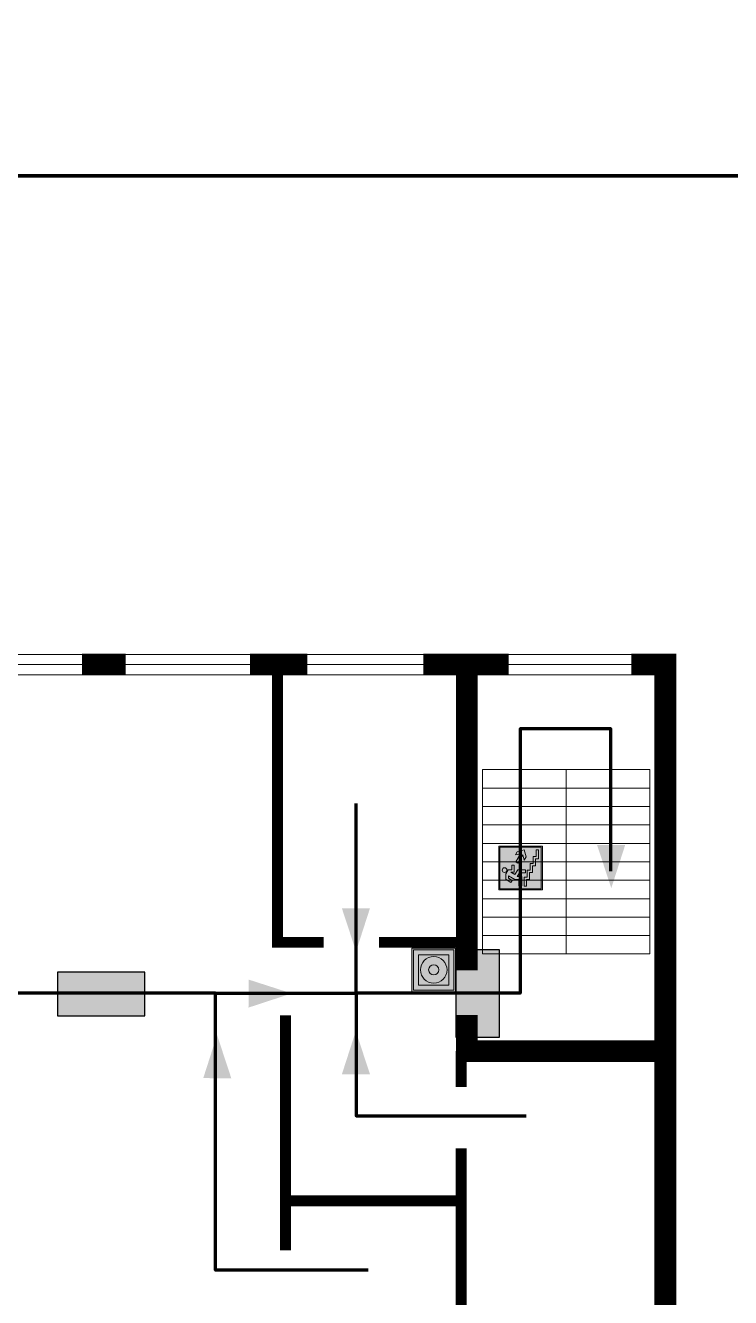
# Model space of a CAD drawing. Header units: millimetres. Extents: x 13114 to 67229, y 22859 to 38520.
# Drawn here: x 19764.1 to 19893.1, y 24860 to 25092.8 of the extents above; entities that cross this region are included whole.
import ezdxf

# ---------------------------------------------------------------- set-up
doc = ezdxf.new("R2010")
doc.units = ezdxf.units.MM
doc.layers.add('План_Штампы', color=7, linetype='Continuous')

# ---------------------------------------------------------------- blocks, each defined once
blk = doc.blocks.new('A$C32E8229D')
at = {"true_color": 0xffffff}
blk.add_hatch(color=7, dxfattribs=at).paths.add_polyline_path([(0, 0), (0, -8), (16, -8), (16, 0)])
h = blk.add_hatch(color=126)
h.paths.add_polyline_path([(0.2, -0.2), (15.8, -0.2), (15.8, -7.8), (0.2, -7.8)])
h.paths.add_polyline_path([(13.49, -2.05), (12.08, -2.05), (11.37, -2.63, 0.162397), (11.29, -2.84), (11.29, -3.63), (10.35, -3.63), (10.35, -4.05), (11.68, -4.05), (11.68, -3.48), (12.26, -4.28), (11.29, -5.1), (11.29, -6.78), (11.85, -6.78), (11.85, -5.44), (12.8, -4.64), (12.8, -5.94), (14.46, -5.94), (14.46, -5.39), (13.45, -5.39), (13.45, -3.97), (12.46, -2.59), (13.15, -2.59), (13.69, -3.34), (14.18, -3)], flags=16)
h.paths.add_polyline_path([(10.74, -1.82, 1), (11.8, -1.82, 1)], flags=16)
h.paths.add_polyline_path([(9.39, -3.59), (5.99, -3.59), (6.56, -3.03), (5.91, -3.03), (5.1, -3.83), (5.91, -4.64), (6.56, -4.64), (5.99, -4.09), (9.39, -4.09)], flags=16)
h.paths.add_polyline_path([(4.29, -1.08), (1.72, -1.08), (1.72, -6.6), (4.29, -6.6)], flags=16)
at = {"color": 126}
blk.add_lwpolyline([(16, -8), (0, -8), (0, 0), (16, 0)], close=True, dxfattribs=at)
blk = doc.blocks.new('вниз')
at = {"lineweight": 0, "true_color": 0xffffff}
h = blk.add_hatch(color=7, dxfattribs=at)
h.dxf.hatch_style = 1
h.paths.add_polyline_path([(40994.51, -4472.22), (40986.51, -4472.22), (40986.51, -4480.22), (40994.51, -4480.22)])
h.paths.add_polyline_path([(40994.31, -4472.42), (40994.31, -4480.01), (40986.71, -4480.01), (40986.71, -4472.42)], flags=16)
h.paths.add_polyline_path([(40988.43, -4473.53), (40989.43, -4473.53), (40990.19, -4473.96), (40990.19, -4474.6), (40991, -4474.6), (40991, -4475.06), (40989.73, -4475.06), (40989.73, -4474.46), (40989.3, -4475.18), (40990.17, -4475.7), (40990.17, -4477.11), (40989.63, -4477.11), (40989.63, -4476.01), (40988.94, -4475.59), (40988.94, -4476.46), (40988.94, -4476.46), (40987.47, -4476.46), (40987.26, -4476.46), (40987.26, -4475.92), (40988.4, -4475.92), (40988.4, -4475.2), (40989.1, -4473.99), (40988.66, -4473.99), (40988.24, -4474.7), (40987.86, -4474.47), (40988.41, -4473.56)], flags=0)
h.paths.add_polyline_path([(40990.55, -4473.29, -1), (40989.69, -4473.29, -1)], flags=0)
h.paths.add_polyline_path([(40988.85, -4476.89), (40988.85, -4477.43), (40990.1, -4477.43), (40990.1, -4477.99), (40991.34, -4477.99), (40991.34, -4478.54), (40992.59, -4478.54), (40992.59, -4479.09), (40993.83, -4479.09), (40993.83, -4479.52), (40992.17, -4479.52), (40992.17, -4478.97), (40990.91, -4478.97), (40990.91, -4478.41), (40989.68, -4478.41), (40989.68, -4477.86), (40988.43, -4477.86), (40988.43, -4477.31), (40987.6, -4477.31), (40987.18, -4477.31), (40987.18, -4476.89)], flags=0)
h.paths.add_polyline_path([(40991.61, -4475.33), (40993.12, -4476.2), (40992.9, -4475.27), (40993.48, -4475.6), (40993.83, -4476.88), (40992.56, -4477.22), (40991.97, -4476.88), (40992.9, -4476.61), (40991.38, -4475.74), (40991.58, -4475.39)], flags=0)
h.paths.add_polyline_path([(40990.19, -4473.96), (40989.43, -4473.53), (40988.43, -4473.53), (40988.41, -4473.56), (40987.86, -4474.47), (40988.24, -4474.7), (40988.66, -4473.99), (40989.1, -4473.99), (40988.4, -4475.2), (40988.4, -4475.92), (40987.26, -4475.92), (40987.26, -4476.46), (40987.47, -4476.46), (40988.94, -4476.46), (40988.94, -4476.27), (40988.94, -4475.59), (40989.63, -4476.01), (40989.63, -4477.11), (40990.17, -4477.11), (40990.17, -4475.7), (40989.3, -4475.18), (40989.73, -4474.46), (40989.73, -4475.06), (40991, -4475.06), (40991, -4474.6), (40990.19, -4474.6)], flags=0)
h.paths.add_polyline_path([(40990.55, -4473.29, 1), (40989.69, -4473.29, 1)], flags=0)
h.paths.add_polyline_path([(40991.61, -4475.33), (40991.58, -4475.39), (40991.38, -4475.74), (40992.9, -4476.61), (40991.97, -4476.88), (40992.56, -4477.22), (40993.83, -4476.88), (40993.48, -4475.6), (40992.9, -4475.27), (40993.12, -4476.2)], flags=0)
h.paths.add_polyline_path([(40990.1, -4477.43), (40988.85, -4477.43), (40988.85, -4476.89), (40987.18, -4476.89), (40987.18, -4477.31), (40987.6, -4477.31), (40988.43, -4477.31), (40988.43, -4477.86), (40989.68, -4477.86), (40989.68, -4478.41), (40990.91, -4478.41), (40990.91, -4478.97), (40992.17, -4478.97), (40992.17, -4479.52), (40993.83, -4479.52), (40993.83, -4479.09), (40992.59, -4479.09), (40992.59, -4478.54), (40991.34, -4478.54), (40991.34, -4477.99), (40990.1, -4477.99)], flags=0)
at = {"lineweight": 0}
h = blk.add_hatch(color=126, dxfattribs=at)
h.dxf.hatch_style = 1
h.paths.add_polyline_path([(40994.31, -4472.42), (40986.71, -4472.42), (40986.71, -4480.01), (40994.31, -4480.01)])
h.paths.add_polyline_path([(40988.43, -4473.53), (40989.43, -4473.53), (40990.19, -4473.96), (40990.19, -4474.6), (40991, -4474.6), (40991, -4475.06), (40989.73, -4475.06), (40989.73, -4474.46), (40989.3, -4475.18), (40990.17, -4475.7), (40990.17, -4477.11), (40989.63, -4477.11), (40989.63, -4476.01), (40988.94, -4475.59), (40988.94, -4476.46), (40988.94, -4476.46), (40987.47, -4476.46), (40987.26, -4476.46), (40987.26, -4475.92), (40988.4, -4475.92), (40988.4, -4475.2), (40989.1, -4473.99), (40988.66, -4473.99), (40988.24, -4474.7), (40987.86, -4474.47), (40988.41, -4473.56)], flags=16)
h.paths.add_polyline_path([(40990.55, -4473.29, -1), (40989.69, -4473.29, -1)], flags=16)
h.paths.add_polyline_path([(40988.85, -4476.89), (40988.85, -4477.43), (40990.1, -4477.43), (40990.1, -4477.99), (40991.34, -4477.99), (40991.34, -4478.54), (40992.59, -4478.54), (40992.59, -4479.09), (40993.83, -4479.09), (40993.83, -4479.52), (40992.17, -4479.52), (40992.17, -4478.97), (40990.91, -4478.97), (40990.91, -4478.41), (40989.68, -4478.41), (40989.68, -4477.86), (40988.43, -4477.86), (40988.43, -4477.31), (40987.6, -4477.31), (40987.18, -4477.31), (40987.18, -4476.89)], flags=16)
h.paths.add_polyline_path([(40991.61, -4475.33), (40993.12, -4476.2), (40992.9, -4475.27), (40993.48, -4475.6), (40993.83, -4476.88), (40992.56, -4477.22), (40991.97, -4476.88), (40992.9, -4476.61), (40991.38, -4475.74), (40991.58, -4475.39)], flags=16)
at = {"lineweight": 0, "true_color": 0xffffff}
h = blk.add_hatch(color=7, dxfattribs=at)
h.dxf.hatch_style = 1
h.paths.add_polyline_path([(40989.73, -4474.46), (40989.73, -4475.06), (40991, -4475.06), (40991, -4474.6), (40990.19, -4474.6), (40990.19, -4473.96), (40989.43, -4473.53), (40988.43, -4473.53), (40988.41, -4473.56), (40987.86, -4474.47), (40988.24, -4474.7), (40988.66, -4473.99), (40989.1, -4473.99), (40988.4, -4475.2), (40988.4, -4475.92), (40987.26, -4475.92), (40987.26, -4476.46), (40987.47, -4476.46), (40988.94, -4476.46), (40988.94, -4475.59), (40989.63, -4476.01), (40989.63, -4477.11), (40990.17, -4477.11), (40990.17, -4475.7), (40989.3, -4475.18)])
h.paths.add_polyline_path([(40989.69, -4473.29, 1), (40990.55, -4473.29, 1)])
h.paths.add_polyline_path([(40991.61, -4475.33), (40991.58, -4475.39), (40991.38, -4475.74), (40992.9, -4476.61), (40991.97, -4476.88), (40992.56, -4477.22), (40993.83, -4476.88), (40993.48, -4475.6), (40992.9, -4475.27), (40993.12, -4476.2)])
h.paths.add_polyline_path([(40990.1, -4477.43), (40988.85, -4477.43), (40988.85, -4476.89), (40987.18, -4476.89), (40987.18, -4477.31), (40987.6, -4477.31), (40988.43, -4477.31), (40988.43, -4477.86), (40989.68, -4477.86), (40989.68, -4478.41), (40990.91, -4478.41), (40990.91, -4478.97), (40992.17, -4478.97), (40992.17, -4479.52), (40993.83, -4479.52), (40993.83, -4479.09), (40992.59, -4479.09), (40992.59, -4478.54), (40991.34, -4478.54), (40991.34, -4477.99), (40990.1, -4477.99)])
at = {"color": 126, "lineweight": 0}
for points in [[(40986.51, -4472.22), (40994.51, -4472.22), (40994.51, -4480.22), (40986.51, -4480.22)], [(40986.71, -4472.42), (40994.31, -4472.42), (40994.31, -4480.01), (40986.71, -4480.01)]]:
    blk.add_lwpolyline(points, close=True, dxfattribs=at)
for points in [[(40987.47, -4476.46), (40987.26, -4476.46), (40987.26, -4475.92), (40988.4, -4475.92), (40988.4, -4475.2), (40989.1, -4473.99), (40988.66, -4473.99), (40988.24, -4474.7), (40987.86, -4474.47), (40988.41, -4473.56), (40988.43, -4473.53), (40989.43, -4473.53), (40990.19, -4473.96), (40990.19, -4474.6), (40991, -4474.6), (40991, -4475.06), (40989.73, -4475.06), (40989.73, -4474.46), (40989.3, -4475.18), (40990.17, -4475.7), (40990.17, -4477.11), (40989.63, -4477.11), (40989.63, -4476.01), (40988.94, -4475.59), (40988.94, -4476.46)], [(40991.58, -4475.39), (40991.38, -4475.74), (40992.9, -4476.61), (40991.97, -4476.88), (40992.56, -4477.22), (40993.83, -4476.88), (40993.48, -4475.6), (40992.9, -4475.27), (40993.12, -4476.2), (40991.61, -4475.33), (40991.58, -4475.39)], [(40987.6, -4477.31), (40987.18, -4477.31), (40987.18, -4476.89), (40988.85, -4476.89), (40988.85, -4477.43), (40990.1, -4477.43), (40990.1, -4477.99), (40991.34, -4477.99), (40991.34, -4478.54), (40992.59, -4478.54), (40992.59, -4479.09), (40993.83, -4479.09), (40993.83, -4479.52), (40992.17, -4479.52), (40992.17, -4478.97), (40990.91, -4478.97), (40990.91, -4478.41), (40989.68, -4478.41), (40989.68, -4477.86), (40988.43, -4477.86), (40988.43, -4477.31), (40987.6, -4477.31)], [(40987.47, -4476.46), (40988.94, -4476.46), (40988.94, -4476.27)]]:
    blk.add_lwpolyline(points, dxfattribs=at)
blk.add_circle((40990.12, -4473.29), 0.432, dxfattribs=at)
blk = doc.blocks.new('A$C7B4425F7')
at = {"true_color": 0xffffff}
blk.add_hatch(color=7, dxfattribs=at).paths.add_polyline_path([(0, 0), (-16, 0), (-16, -8), (0, -8)])
h = blk.add_hatch(color=126)
h.paths.add_polyline_path([(-0.2, -0.2), (-15.8, -0.2), (-15.8, -7.8), (-0.2, -7.8)])
h.paths.add_polyline_path([(-11.76, -2.03), (-11.76, -3.66), (-11.17, -3.66, -0.568275), (-11.17, -6.18), (-12.58, -6.18), (-12.58, -2.03)], flags=16)
h.paths.add_polyline_path([(-13.33, -4.12, -0.495768), (-13.59, -6.18), (-15.03, -6.18), (-15.03, -2.03), (-13.59, -2.03, -0.487973)], flags=16)
h.paths.add_polyline_path([(-10.25, -2.03), (-9.48, -2.03), (-9.48, -6.18), (-10.25, -6.18)], flags=16)
h.paths.add_polyline_path([(-13.84, -3.69), (-14.24, -3.69), (-14.24, -3.03), (-13.9, -3.03, -0.692621)], flags=0)
h.paths.add_polyline_path([(-9.15, -2.03), (-8.4, -2.03), (-8.04, -3.07), (-7.68, -2.03), (-6.93, -2.03), (-7.64, -4.1), (-6.93, -6.18), (-7.68, -6.18), (-8.04, -5.14), (-8.4, -6.18), (-9.15, -6.18), (-8.44, -4.1)], flags=16)
h.paths.add_polyline_path([(-11.76, -4.46), (-11.42, -4.46, -0.692621), (-11.36, -5.12), (-11.76, -5.12)], flags=0)
h.paths.add_polyline_path([(-13.9, -5.2), (-14.24, -5.2), (-14.24, -4.55), (-13.84, -4.55, -0.708038)], flags=0)
edge = h.paths.add_edge_path(flags=16)
edge.add_ellipse((-5.51, -4.08), major_axis=(0, 2.05), ratio=0.586184, start_angle=0, end_angle=360)
edge = h.paths.add_edge_path(flags=0)
edge.add_ellipse((-5.51, -4.08), major_axis=(0, 1.14), ratio=0.454828, start_angle=0, end_angle=360)
h.paths.add_polyline_path([(-4.13, -4.96, 0.377264), (-3.48, -4.52, 0.0555), (-3.16, -2.03), (-1.66, -2.03), (-1.66, -4.96), (-0.96, -4.96), (-0.96, -7.01), (-1.75, -7.01), (-1.75, -6.18), (-3.3, -6.18), (-3.3, -7.02), (-4.13, -7.02)], flags=16)
h.paths.add_polyline_path([(-2.73, -2.91), (-2.28, -2.91), (-2.28, -4.96), (-3.05, -4.96, 0.079136)], flags=0)
at = {"color": 126}
blk.add_lwpolyline([(-16, -8), (0, -8), (0, 0), (-16, 0)], close=True, dxfattribs=at)
blk = doc.blocks.new('A$C54414219')
at = {"true_color": 0xffffff}
h = blk.add_hatch(color=7, dxfattribs=at)
h.paths.add_polyline_path([(2.39, -9.45), (2.39, -18.3), (11.23, -18.3), (11.23, -9.45)], flags=0)
h.paths.add_polyline_path([(10.71, -13.87, -1), (2.92, -13.87, -1)], flags=0)
h.paths.add_polyline_path([(8.3, -13.87, -1), (5.33, -13.87, -1)], flags=0)
h.paths.add_polyline_path([(0.41, -7.47), (0.41, -20.27), (13.21, -20.27), (13.21, -7.47)])
h.paths.add_polyline_path([(0.92, -19.77), (12.71, -19.77), (12.71, -7.98), (0.92, -7.98)], flags=16)
h.paths.add_polyline_path([(11.23, -9.45), (11.23, -18.3), (2.39, -18.3), (2.39, -9.45)], flags=0)
at = {"lineweight": 5}
h = blk.add_hatch(color=242, dxfattribs=at)
h.paths.add_polyline_path([(12.71, -7.98), (0.92, -7.98), (0.92, -19.77), (12.71, -19.77)])
h.paths.add_polyline_path([(11.23, -18.3), (2.39, -18.3), (2.39, -9.45), (11.23, -9.45)], flags=16)
h.paths.add_polyline_path([(10.71, -13.87, -1), (2.92, -13.87, -1)], flags=0)
h.paths.add_polyline_path([(8.3, -13.87, -1), (5.33, -13.87, -1)], flags=0)
at = {"true_color": 0xffffff}
h = blk.add_hatch(color=7, dxfattribs=at)
h.paths.add_polyline_path([(2.39, -9.45), (2.39, -18.3), (11.23, -18.3), (11.23, -9.45)])
h.paths.add_polyline_path([(10.71, -13.87, -1), (2.92, -13.87, -1)], flags=16)
h.paths.add_polyline_path([(8.3, -13.87, -1), (5.33, -13.87, -1)], flags=0)
at = {"lineweight": 5}
h = blk.add_hatch(color=242, dxfattribs=at)
h.paths.add_polyline_path([(2.92, -13.87, 1), (10.71, -13.87, 1)])
h.paths.add_polyline_path([(8.3, -13.87, -1), (5.33, -13.87, -1)], flags=16)
at = {"color": 242, "lineweight": 5}
for p, q in [((0.41, -20.27), (0.41, -7.47)), ((0.41, -7.47), (13.21, -7.47)), ((0.41, -7.47), (13.21, -7.47)), ((13.21, -20.27), (13.21, -7.47)), ((0.41, -20.27), (13.21, -20.27))]:
    blk.add_line(p, q, dxfattribs=at)
for points in [[(0.92, -7.98), (12.71, -7.98), (12.71, -19.77), (0.92, -19.77)], [(2.39, -9.45), (11.23, -9.45), (11.23, -18.3), (2.39, -18.3)]]:
    blk.add_lwpolyline(points, close=True, dxfattribs=at)
for radius in [3.89, 1.49]:
    blk.add_circle((6.81, -13.87), radius, dxfattribs=at)

msp = doc.modelspace()

# ---------------------------------------------------------------- linework, layer by layer
at = {"color": 6, "lineweight": 100}
for points in [[(19457.94, 25065.27), (20057.94, 25065.27), (20057.94, 25460.27), (19457.94, 25460.27)], [(19457.94, 24670.27), (20057.94, 24670.27), (20057.94, 25065.27), (19457.94, 25065.27)]]:
    msp.add_lwpolyline(points, close=True, dxfattribs=at)
at = {"lineweight": 0}
for points in [[(19876.75, 24977.71), (19573.53, 24977.71)], [(19876.37, 24975.85), (19574.09, 24975.85)], [(19876.8, 24973.99), (19575.93, 24973.99)]]:
    msp.add_lwpolyline(points, dxfattribs=at)
for points, const_width in [([(19774.45, 24975.88), (19782.44, 24975.88)], 4), ([(19805.16, 24975.88), (19815.63, 24975.88)], 4), ([(19810.21, 24975.79), (19810.21, 24925.04), (19818.62, 24925.04)], 2), ([(19836.89, 24975.88), (19852.49, 24975.88)], 4), ([(19844.82, 24975.88), (19844.82, 24919.94)], 4), ([(19874.9, 24975.88), (19881.13, 24975.88), (19881.13, 24834.26), (19875.1, 24834.26)], 4), ([(19828.76, 24925.04), (19843.98, 24925.04)], 2), ([(19811.68, 24868.67), (19811.68, 24911.68)], 2), ([(19881.13, 24905.14), (19844.82, 24905.14), (19844.82, 24911.77)], 4), ([(19843.81, 24905.14), (19843.81, 24898.59)], 2), ([(19843.81, 24887.37), (19843.81, 24835.01)], 2), ([(19844.82, 24877.75), (19811.68, 24877.75), (19811.68, 24868.67)], 2)]:
    msp.add_lwpolyline(points, dxfattribs=dict(at, const_width=const_width))
at = {"color": 126, "lineweight": 100, "true_color": 0x008754}
for points in [[(19871.15, 24938.08), (19871.15, 24964.09), (19854.56, 24964.09), (19854.56, 24915.71), (19824.56, 24915.71), (19824.56, 24950.47)], [(19798.88, 24915.71), (19754.42, 24915.71), (19754.42, 24844.07), (19668.47, 24844.07), (19668.47, 24866.25), (19688.98, 24866.25)], [(19826.76, 24865.06), (19798.88, 24865.06), (19798.88, 24915.71), (19824.56, 24915.71)], [(19824.56, 24915.71), (19824.56, 24893.27), (19855.67, 24893.27)]]:
    msp.add_lwpolyline(points, dxfattribs=at)
at = {"lineweight": 0}
for points in [[(19862.97, 24953.26), (19862.97, 24956.64), (19847.66, 24956.64), (19847.66, 24953.26)], [(19878.27, 24953.26), (19878.27, 24956.64), (19862.97, 24956.64), (19862.97, 24953.26)], [(19862.97, 24949.89), (19862.97, 24953.26), (19847.66, 24953.26), (19847.66, 24949.89)], [(19878.27, 24949.89), (19878.27, 24953.26), (19862.97, 24953.26), (19862.97, 24949.89)], [(19862.97, 24946.52), (19862.97, 24949.89), (19847.66, 24949.89), (19847.66, 24946.52)], [(19878.27, 24946.52), (19878.27, 24949.89), (19862.97, 24949.89), (19862.97, 24946.52)], [(19862.97, 24943.15), (19862.97, 24946.52), (19847.66, 24946.52), (19847.66, 24943.15)], [(19878.27, 24943.15), (19878.27, 24946.52), (19862.97, 24946.52), (19862.97, 24943.15)], [(19862.97, 24939.77), (19862.97, 24943.15), (19847.66, 24943.15), (19847.66, 24939.77)], [(19862.97, 24939.77), (19862.97, 24943.15), (19847.66, 24943.15), (19847.66, 24939.77)], [(19878.27, 24939.77), (19878.27, 24943.15), (19862.97, 24943.15), (19862.97, 24939.77)], [(19878.27, 24939.77), (19878.27, 24943.15), (19862.97, 24943.15), (19862.97, 24939.77)], [(19862.97, 24936.4), (19862.97, 24939.77), (19847.66, 24939.77), (19847.66, 24936.4)], [(19878.27, 24936.4), (19878.27, 24939.77), (19862.97, 24939.77), (19862.97, 24936.4)], [(19862.97, 24933.03), (19862.97, 24936.4), (19847.66, 24936.4), (19847.66, 24933.03)], [(19878.27, 24933.03), (19878.27, 24936.4), (19862.97, 24936.4), (19862.97, 24933.03)], [(19862.97, 24929.66), (19862.97, 24933.03), (19847.66, 24933.03), (19847.66, 24929.66)], [(19878.27, 24929.66), (19878.27, 24933.03), (19862.97, 24933.03), (19862.97, 24929.66)], [(19862.97, 24926.29), (19862.97, 24929.66), (19847.66, 24929.66), (19847.66, 24926.29)], [(19878.27, 24926.29), (19878.27, 24929.66), (19862.97, 24929.66), (19862.97, 24926.29)], [(19862.97, 24922.91), (19862.97, 24926.29), (19847.66, 24926.29), (19847.66, 24922.91)], [(19878.27, 24922.91), (19878.27, 24926.29), (19862.97, 24926.29), (19862.97, 24922.91)]]:
    msp.add_lwpolyline(points, close=True, dxfattribs=at)
at = {"layer": 'План_Штампы', "color": 126, "true_color": 0x008754}
for points in [[(19868.65, 24942.84), (19873.78, 24942.83), (19871.24, 24934.95)], [(19821.97, 24931.27), (19827.1, 24931.25), (19824.56, 24923.38)], [(19804.89, 24913.1), (19804.9, 24918.23), (19812.78, 24915.69)], [(19801.74, 24900.18), (19796.61, 24900.19), (19799.15, 24908.07)], [(19827.11, 24900.9), (19821.97, 24900.91), (19824.52, 24908.79)]]:
    msp.add_solid(points, dxfattribs=at)

# ---------------------------------------------------------------- block references
at = {"color": 126, "true_color": 0x008754, "rotation": 90}
msp.add_blockref('вниз', (15378.43, -16051.87), dxfattribs=at)
at = {"xscale": 0.625, "yscale": 0.625, "zscale": 0.625}
msp.add_blockref('A$C54414219', (19834.51, 24928.67), dxfattribs=at)
at = {"xscale": -1}
msp.add_blockref('A$C32E8229D', (19785.96, 24919.61), dxfattribs=at)
at = {"layer": 'План_Штампы', "rotation": 90}
msp.add_blockref('A$C7B4425F7', (19842.81, 24923.66), dxfattribs=at)

doc.saveas('drawing.dxf')
